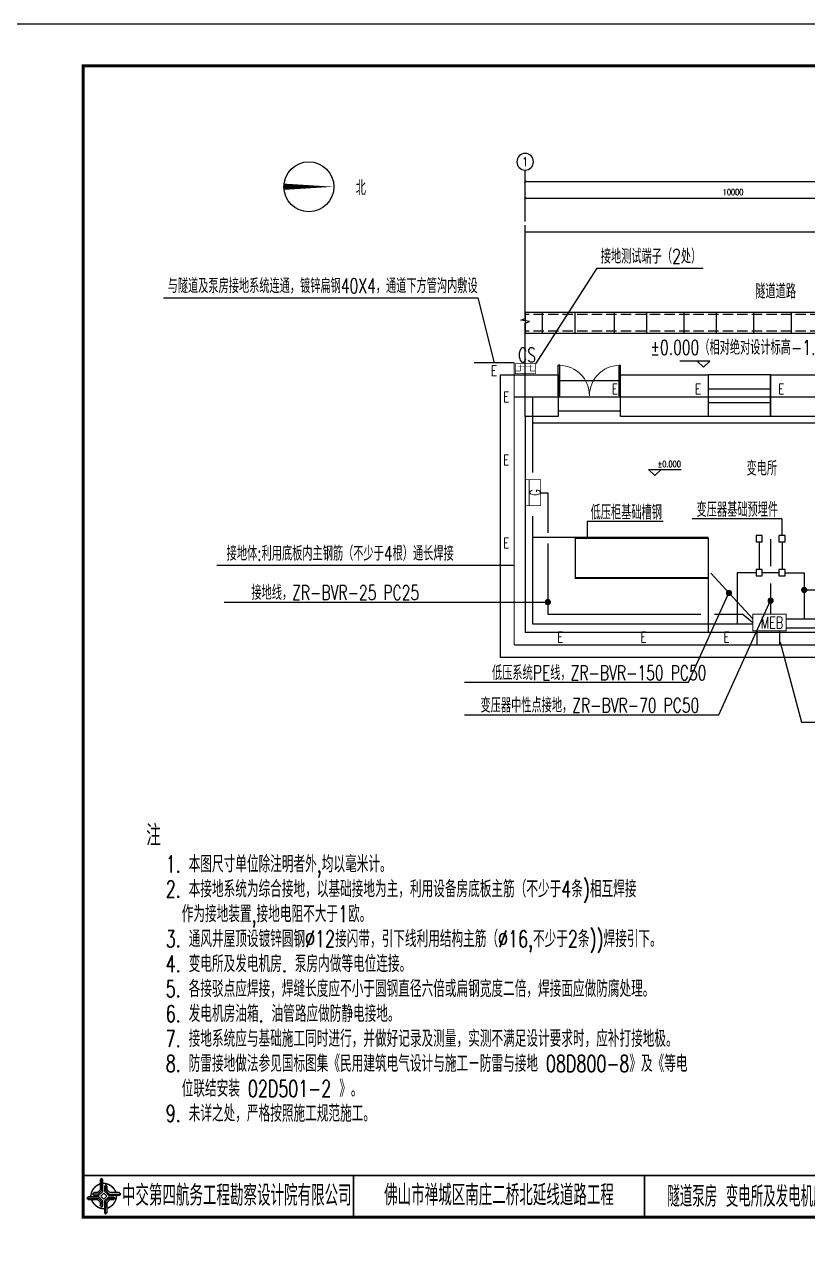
# Model space of a CAD drawing. Header units: millimetres. Extents: x 210068 to 672068, y -299976 to -107099.
# Drawn here: x 463653 to 482491, y -264009 to -234792 of the extents above; entities that cross this region are included whole.
import ezdxf
from ezdxf.enums import TextEntityAlignment as Align

# ---------------------------------------------------------------- set-up
doc = ezdxf.new("R2010")
doc.units = ezdxf.units.MM
doc.header["$LTSCALE"] = 1000
doc.header["$MEASUREMENT"] = 0
doc.linetypes.add('DASH', pattern=[0.35, 0.25, -0.1])
for name, color, linetype in [('AXIS', 6, 'Continuous'), ('AXIS_TEXT', 7, 'Continuous'), ('DIM_ELEV', 3, 'Continuous'), ('DIM_LEAD', 3, 'Continuous'), ('DIM_SYMB', 3, 'Continuous'), ('E-SYST-DIM', 3, 'Continuous'), ('E-TEXT-PLAN', 7, 'Continuous'), ('E-TEXT-PLAN-DER', 7, 'Continuous'), ('electrical text', 3, 'Continuous'), ('FL', 7, 'Continuous'), ('GRD', 132, 'GRD1'), ('PMSBB', 7, 'Continuous'), ('PUB_TEXT', 7, 'Continuous'), ('QQ', 8, 'Continuous'), ('T-CABL-E', 7, 'Continuous'), ('T-EQUP', 7, 'Continuous'), ('T-EQUP-FIRE', 7, 'Continuous'), ('WALL', 9, 'Continuous'), ('图框', 7, 'Continuous'), ('建筑', 2, 'Continuous')]:
    doc.layers.add(name, color=color, linetype=linetype)
doc.styles.add('_TCH_AXIS', font='COMPLEX', dxfattribs={"bigfont": 'GBCBIG'})
doc.styles.add('_TCH_DIM', font='SIMPLEX', dxfattribs={"width": 0.8, "height": 3.5, "bigfont": 'HZTXT'})
doc.styles.add('COMPLEX', font='COMPLEX')
doc.styles.add('DIM_FONT', font='SIMPLEX', dxfattribs={"width": 0.7, "bigfont": 'GBCBIG'})
doc.styles.add('IDQSTYLE', font='simplex1.shx', dxfattribs={"width": 0.7, "bigfont": 'hztxt.shx'})
doc.styles.get("Standard").update_dxf_attribs({"font": 'simplex1.shx', "width": 0.7, "bigfont": 'HZTXT.shx'})
doc.styles.add('四航院', font='simplex1.shx', dxfattribs={"width": 0.7, "height": 3.5, "bigfont": 'HZTXT.shx'})
doc.linetypes.add('GRD1', pattern='A,0.1,-0.3,0.58,[130,Idq30.shx,S=0.2,R=0,X=0,Y=0],-0.01,[130,Idq30.shx,S=0.2,R=0,X=0,Y=0],-0.01,[130,Idq30.shx,S=0.2,R=0,X=0,Y=0],-0.01,[130,Idq30.shx,S=0.2,R=0,X=0,Y=0],-0.01,0.58,-0.3,0.1', length=2)
doc.dimstyles.new('DIMN50', dxfattribs={"dimscale": 0.5, "dimtxt": 300, "dimasz": 100, "dimexe": 250, "dimexo": 300, "dimgap": 150, "dimtad": 1, "dimdec": 0, "dimzin": 0, "dimdsep": 46, "dimtxsty": 'DIM_FONT', "dimblk": 'ARCHTICK', "dimcen": 0.09, "dimclrt": 7, "dimazin": 2, "dimtfac": 1, "dimtdec": 0, "dimtix": 1, "dimtmove": 2, "dimatfit": 3, "dimldrblk": 'ARCHTICK', "dimfxl": 0, "dimtolj": 1, "dimtzin": 0, "dimarcsym": 0})

# ---------------------------------------------------------------- blocks, each defined once
blk = doc.blocks.new('tb')
at = {"lineweight": -3}
h = blk.add_hatch(color=256, dxfattribs=at)
h.paths.add_polyline_path([(-1.23, -0.13), (-3.78, -0.14), (-4.14, -0.41), (-1.4, -0.44), (-0.56, -1.24), (-0.54, -2.62), (-0.27, -2.2), (-0.26, -1.06)])
h.paths.add_polyline_path([(0.13, -1.08), (0.14, -3.86), (0.41, -4.26), (0.44, -1.24), (1.25, -0.43), (2.66, -0.43), (2.26, -0.16), (1.07, -0.15)])
h.paths.add_polyline_path([(1.08, 0.3), (3.62, 0.3), (4.02, 0.56), (1.25, 0.57), (0.43, 1.39), (0.43, 2.8), (0.16, 2.41), (0.15, 1.24)])
h.paths.add_polyline_path([(-0.28, 1.21), (-0.28, 3.99), (-0.56, 4.39), (-0.57, 1.41), (-1.38, 0.6), (-2.74, 0.56), (-2.33, 0.3), (-1.2, 0.29)])
for p, q in [((-0.56, 4.39), (-0.57, 1.41)), ((-1.38, 0.6), (-2.74, 0.56)), ((-0.57, 1.41), (-1.38, 0.6)), ((0.43, 2.8), (0.43, 1.39)), ((0.43, 1.39), (1.25, 0.57)), ((1.25, 0.57), (4.02, 0.56)), ((-4.14, -0.41), (-1.4, -0.44)), ((-1.4, -0.44), (-0.56, -1.24)), ((-0.56, -1.24), (-0.54, -2.62)), ((0.41, -4.26), (0.44, -1.24)), ((0.44, -1.24), (1.25, -0.43)), ((1.25, -0.43), (2.66, -0.43))]:
    blk.add_line(p, q, dxfattribs=at)
at = {"lineweight": -3, "const_width": 0.35, "flags": 128}
for points in [[(-0.9, 3.02, 0.324167), (-3.16, -0.14)], [(2.88, 0.92, 0.324403), (-0.24, 3.15)], [(0.75, -2.86, 0.325418), (3.02, 0.26)], [(-2.98, -0.76, 0.322976), (0.14, -2.98)]]:
    blk.add_lwpolyline(points, format="xyb", dxfattribs=at)
at = {"lineweight": -3, "flags": 128}
for points in [[(-0.9, 3.99), (-0.9, 1.58), (-1.53, 0.91), (-2.34, 0.91), (-2.74, 0.56), (-2.33, 0.3), (-1.2, 0.29), (-0.28, 1.21), (-0.28, 3.99), (-0.56, 4.39)], [(-0.04, 0.77), (0.68, 0.04), (-0.04, -0.69), (-0.77, 0.05)], [(3.62, 0.92), (1.43, 0.92), (0.77, 1.54), (0.77, 2.38), (0.43, 2.8), (0.16, 2.41), (0.15, 1.24), (1.08, 0.3), (3.62, 0.3), (4.02, 0.56)], [(-3.73, -0.76), (-1.54, -0.76), (-0.89, -1.39), (-0.89, -2.21), (-0.54, -2.62), (-0.27, -2.2), (-0.26, -1.06), (-1.23, -0.13), (-3.78, -0.14), (-4.14, -0.41)], [(0.75, -3.85), (0.75, -1.43), (1.4, -0.78), (2.26, -0.78), (2.66, -0.43), (2.26, -0.16), (1.07, -0.15), (0.13, -1.08), (0.14, -3.86), (0.41, -4.26)]]:
    blk.add_lwpolyline(points, close=True, dxfattribs=at)
blk = doc.blocks.new('series')
at = {"width": 0.75}
for tag, height, p in [('页码', 4, (-35, -19)), ('图名', 5, (-220, -282)), ('图号', 5, (-20, -282))]:
    blk.add_attdef(tag, text='', height=height, dxfattribs=at).set_placement(p, align=Align.MIDDLE_CENTER)
blk = doc.blocks.new('HC001538')
at = {"color": 0, "linetype": 'Continuous', "const_width": 0.3}
blk.add_lwpolyline([(5, 2.5), (-5, 2.5), (-5, -2.5), (5, -2.5)], close=True, dxfattribs=at)
at = {"color": 0, "style": 'IDQSTYLE', "width": 0.7}
blk.add_attdef('AXT', (-2.25, -1.25), '', height=2.5, dxfattribs=at)
at = {"layer": 'E-TEXT-PLAN-DER', "color": 0, "style": 'IDQSTYLE', "width": 0.7}
blk.add_attdef('PSFHATT', (7, -2.5), '', height=2.5, dxfattribs=at)
blk = doc.blocks.new('A$C41C33892')
at = {"layer": 'E-TEXT-PLAN', "color": 4}
ref = blk.add_blockref('HC001538', (515, 265), dxfattribs=dict(at, xscale=100, yscale=100, zscale=100))
ref.add_attrib('AXT', 'MEB', (256, 86), dxfattribs={"color": 0, "height": 350, "style": 'IDQSTYLE', "width": 0.7})
blk = doc.blocks.new('1633')
at = {"layer": 'FL', "color": 11, "linetype": 'Continuous', "const_width": 0.3}
blk.add_lwpolyline([(2.5, -5), (2.5, 5), (-2.5, 5), (-2.5, -5)], close=True, dxfattribs=at)
for points in [[(1.96, 2.5), (-1.19, 2.5), (-1.19, 5)], [(1.12, 0), (1.12, 3.71)], [(1.12, 0), (1.12, -3.71)], [(1.96, -2.5), (-1.19, -2.5), (-1.19, -5)]]:
    blk.add_lwpolyline(points, dxfattribs=at)
blk = doc.blocks.new('A$C1E6022BB')
at = {"layer": 'PMSBB', "color": 3, "linetype": 'Continuous', "ltscale": 1.25, "xscale": 96, "yscale": 96, "zscale": 96, "rotation": 90}
blk.add_blockref('1633', (494, 254), dxfattribs=at)
blk = doc.blocks.new('_ArchTick')
at = {"color": 0, "linetype": 'ByBlock', "const_width": 0.4}
blk.add_lwpolyline([(-0.5, -0.5), (0.5, 0.5)], dxfattribs=at)
blk = doc.blocks.new('*D130')
at = {"layer": 'AXIS', "color": 0, "lineweight": -2}
for p, q in [((475697, -239387), (475697, -238855)), ((485697, -238980), (475697, -238980)), ((485697, -239387), (485697, -238855))]:
    blk.add_line(p, q, dxfattribs=at)
at = {"layer": 'Defpoints', "color": 0}
for p in [(475697, -238980), (475697, -239537), (485697, -239537)]:
    blk.add_point(p, dxfattribs=at)
at = {"layer": 'AXIS', "color": 0, "lineweight": -2, "xscale": 50, "yscale": 50, "zscale": 50, "rotation": 180}
blk.add_blockref('_ArchTick', (475697, -238980), dxfattribs=at)
at = {"layer": 'AXIS', "color": 0, "lineweight": -2, "xscale": 50, "yscale": 50, "zscale": 50}
blk.add_blockref('_ArchTick', (485697, -238980), dxfattribs=at)
at = {"layer": 'AXIS', "color": 7, "insert": (480697, -238830), "char_height": 150, "attachment_point": 5, "style": 'DIM_FONT'}
blk.add_mtext('\\A1;10000', dxfattribs=at)
blk = doc.blocks.new('*D69')
at = {"layer": 'AXIS', "color": 0, "lineweight": -2}
for p, q in [((475697, -239237), (475697, -238455)), ((497597, -238580), (475697, -238580)), ((497597, -239237), (497597, -238455))]:
    blk.add_line(p, q, dxfattribs=at)
at = {"layer": 'Defpoints', "color": 0}
for p in [(475697, -238580), (475697, -239387), (497597, -239387)]:
    blk.add_point(p, dxfattribs=at)
at = {"layer": 'AXIS', "color": 0, "lineweight": -2, "xscale": 50, "yscale": 50, "zscale": 50, "rotation": 180}
blk.add_blockref('_ArchTick', (475697, -238580), dxfattribs=at)
at = {"layer": 'AXIS', "color": 0, "lineweight": -2, "xscale": 50, "yscale": 50, "zscale": 50}
blk.add_blockref('_ArchTick', (497597, -238580), dxfattribs=at)
at = {"layer": 'AXIS', "color": 7, "insert": (486647, -238430), "char_height": 150, "attachment_point": 5, "style": 'DIM_FONT'}
blk.add_mtext('\\A1;21900', dxfattribs=at)
blk = doc.blocks.new('HC001909117778')
at = {"layer": 'T-EQUP-FIRE', "color": 0, "const_width": 0.2}
blk.add_lwpolyline([(-3.12, 1.87), (3.12, 1.87), (3.12, -1.87), (-3.12, -1.87)], close=True, dxfattribs=at)
blk.add_lwpolyline([(-3.12, 0.92), (3.12, 0.92)], dxfattribs=at)
at = {"color": 0, "width": 0.7}
blk.add_attdef('PSFHATT', (5.12, -1.87), '', height=2.5, dxfattribs=at)
at = {"layer": 'T-EQUP-FIRE', "color": 0, "style": 'IDQSTYLE', "width": 0.8}
blk.add_attdef('G', text='', height=2.5, dxfattribs=at).set_placement((0.02, -0.52), align=Align.MIDDLE)
blk = doc.blocks.new('_AXISO')
blk.add_circle((0, 0), 0.5)
at = {"layer": 'AXIS_TEXT', "style": 'COMPLEX', "width": 1.041667}
blk.add_attdef('A', text='', height=0.56, dxfattribs=at).set_placement((-0.25, -0.28), (0.25, -0.28), align=Align.FIT)

msp = doc.modelspace()

# ---------------------------------------------------------------- linework, layer by layer
at = {"color": 8, "extrusion": (0, 0, -1)}
for p, q in [((476492.3, -243727.8), (476492.3, -242996.6)), ((476529.8, -242996.6), (476492.3, -242996.6)), ((476529.8, -243727.8), (476529.8, -242996.6)), ((477954.8, -243727.8), (477954.8, -242996.6)), ((477954.8, -242996.6), (477992.3, -242996.6)), ((477992.3, -243727.8), (477992.3, -242996.6)), ((476492.3, -243727.8), (476529.8, -243727.8)), ((477992.3, -243727.8), (477954.8, -243727.8))]:
    msp.add_line(p, q, dxfattribs=at)
for p, q in [((477997.3, -243373), (476497.3, -243373)), ((481597.7, -243227.8), (480097.7, -243227.8)), ((480097.7, -243227.8), (480097.7, -244227.8)), ((481597.7, -243227.8), (481597.7, -244227.8)), ((480097.7, -243561.2), (481597.7, -243561.2)), ((480097.7, -243894.5), (481597.7, -243894.5)), ((477997.3, -244103), (476497.3, -244103)), ((481597.7, -244227.8), (480097.7, -244227.8))]:
    msp.add_line(p, q)
msp.add_lwpolyline([(504068.5, -264491.9), (504068.5, -234791.9), (462068.5, -234791.9), (462068.5, -264491.9)], close=True)
for points, const_width in [([(503068.5, -235791.9), (465068.5, -235791.9), (465068.5, -263491.9), (503068.5, -263491.9), (503068.5, -235791.9)], 70), ([(465068.5, -262491.9), (503068.5, -262491.9)], 40)]:
    msp.add_lwpolyline(points, dxfattribs=dict(const_width=const_width))
at = {"color": 8, "lineweight": 13, "extrusion": (0, 0, -1)}
for centre, start, end in [((-476511.1, -243727.8), 91.46928, 180), ((-477973.6, -243727.8), 0, 88.53072)]:
    msp.add_arc(centre, 731.2, start, end, dxfattribs=at)
at = {"layer": 'AXIS'}
msp.add_line((475697.2, -239537.2), (475697.2, -238297.6), dxfattribs=at)
at = {"layer": 'DIM_ELEV'}
for p, q in [((480137.3, -242894.2), (479413.8, -242894.2)), ((479987.3, -243044.2), (479837.3, -242894.2)), ((479987.3, -243044.2), (480137.3, -242894.2)), ((478815.3, -245649.3), (478665.3, -245499.3)), ((478665.3, -245499.3), (479447.8, -245499.3)), ((478815.3, -245649.3), (478965.3, -245499.3))]:
    msp.add_line(p, q, dxfattribs=at)
at = {"layer": 'DIM_SYMB'}
msp.add_lwpolyline([(469896.7, -238700.3, 150, 0, 0), (471096.7, -238700.3, 0, 0, 0)], format="xyseb", dxfattribs=at)
msp.add_circle((470496.7, -238700.3), 600, dxfattribs=at)
at = {"layer": 'E-SYST-DIM'}
msp.add_line((482407.6, -248400.6), (483282.2, -248400.6), dxfattribs=at)
at = {"layer": 'E-SYST-DIM', "const_width": 75}
for points in [[(482445.1, -248400.6, -1), (482370.1, -248400.6, -1)], [(476279.3, -248693.2, -1), (476204.3, -248693.2, -1)], [(480635.6, -248473.3, -1), (480560.6, -248473.3, -1)], [(481637.7, -248658.6, -1), (481562.7, -248658.6, -1)]]:
    msp.add_lwpolyline(points, format="xyb", close=True, dxfattribs=at)
at = {"layer": 'electrical text'}
for p, q in [((477417.7, -240659.8), (475942.7, -242958.4)), ((477417.7, -240659.8), (479977.9, -240659.8)), ((467000.3, -241369.6), (474557.5, -241369.6)), ((474557.5, -241369.6), (474948.7, -242933.6)), ((479014.4, -246755.3), (477189.5, -246755.3)), ((477189.5, -246755.3), (477189.5, -247157.7)), ((481871.4, -246690.3), (479710.6, -246690.3)), ((481871.4, -246690.3), (481871.4, -247092.7)), ((468282.7, -247806.6), (475433.2, -247806.6)), ((479621.3, -250623.5), (480598.1, -248473.3)), ((468454.9, -248693.2), (476241.8, -248693.2)), ((480353, -251404.2), (481600.2, -248658.6)), ((481833.1, -249654.1), (482342.4, -251584.1)), ((474241.3, -250623.5), (479621.3, -250623.5)), ((474241.3, -251404.2), (480353, -251404.2)), ((482342.4, -251584.1), (485910.8, -251584.1))]:
    msp.add_line(p, q, dxfattribs=at)
at = {"layer": 'GRD', "ltscale": 0.5}
for p, q in [((475883.1, -245573.5), (475883.1, -243758.1)), ((475883.1, -244377.8), (485384.6, -244377.8)), ((476072.2, -246060.6), (476241.8, -246060.6)), ((476241.8, -246060.6), (476241.8, -247027.5)), ((475883.1, -249227.3), (475883.1, -246622.5)), ((475883.1, -247127.7), (476900.2, -247127.7)), ((476900.2, -247127.7), (476900.2, -248127.7)), ((480100.2, -247157.7), (480100.2, -249423.6)), ((476241.8, -247281.5), (476241.8, -248987.1)), ((481170.1, -249094.3), (480158.3, -247995.9)), ((476241.8, -248987.1), (479919.3, -248987.1)), ((480247.1, -248987.1), (480928.7, -248987.1)), ((480928.7, -248987.1), (481170.1, -249185.1)), ((481970.1, -249094.3), (485384.6, -249094.3)), ((481170.1, -249227.3), (475883.1, -249227.3)), ((481970.1, -249315.1), (487883.3, -249315.1))]:
    msp.add_line(p, q, dxfattribs=at)
at = {"layer": 'GRD', "ltscale": 0.2}
for p, q in [((481325.2, -247242.7), (481325.2, -247912.7)), ((481600.2, -247181.8), (481600.2, -247825.8)), ((481875.2, -247242.7), (481875.2, -247912.7)), ((481250.2, -247987.7), (480792.9, -247987.7)), ((480792.9, -247987.7), (480792.9, -249227.3)), ((481800.2, -247987.7), (481400.2, -247987.7)), ((481950.2, -247987.7), (482407.6, -247987.7)), ((482407.6, -247987.7), (482407.6, -249094.3)), ((481600.2, -248249.2), (481600.2, -248985.1))]:
    msp.add_line(p, q, dxfattribs=at)
at = {"layer": 'QQ'}
for p, q in [((494697.2, -239795.5), (475697.2, -239795.5)), ((494697.2, -241727.8), (475697.2, -241727.8)), ((475697.2, -241727.8), (475697.2, -242227.8)), ((476107.2, -241727.8), (476107.2, -242227.8)), ((476889.2, -241727.8), (476889.2, -242227.8)), ((477839.2, -241727.8), (477839.2, -242227.8)), ((478614.2, -241727.8), (478614.2, -242227.8)), ((479514.2, -241727.8), (479514.2, -242227.8)), ((479514.2, -241727.8), (479514.2, -242227.8)), ((480289.2, -241727.8), (480289.2, -242227.8)), ((481189.2, -241727.8), (481189.2, -242227.8)), ((482097.2, -241727.8), (482097.2, -242227.8)), ((482097.2, -241727.8), (482097.2, -242227.8)), ((494697.2, -242227.8), (475697.2, -242227.8))]:
    msp.add_line(p, q, dxfattribs=at)
at = {"layer": 'QQ', "linetype": 'DASH'}
for p, q in [((494697.2, -241777.8), (475697.2, -241777.8)), ((494697.2, -242177.8), (475697.2, -242177.8))]:
    msp.add_line(p, q, dxfattribs=at)
at = {"layer": 'T-CABL-E', "color": 170, "linetype": 'Continuous', "const_width": 30}
for points in [[(474464.2, -242933.6), (475433.2, -242933.6)], [(475433.2, -242933.6), (475433.2, -244086.2)], [(475433.2, -243758.1), (495005.6, -243758.1)], [(475433.2, -249726.8), (475433.2, -244086.2)], [(481274.1, -249385.1), (481274.1, -249726.8)], [(481819.7, -249385.1), (481819.7, -249726.8)], [(494541.4, -249726.8), (475433.2, -249726.8)]]:
    msp.add_lwpolyline(points, dxfattribs=at)
at = {"layer": 'WALL'}
for p, q in [((475097.2, -243227.8), (475097.2, -250027.8)), ((475097.2, -243227.8), (476492.3, -243227.8)), ((476492.3, -243227.8), (476492.3, -244227.8)), ((477992.3, -244227.8), (477992.3, -243227.8)), ((477992.3, -243227.8), (480097.7, -243227.8)), ((480097.7, -243227.8), (480097.7, -244227.8)), ((481597.7, -244227.8), (481597.7, -243227.8)), ((481597.7, -243227.8), (483696.1, -243227.8)), ((475697.2, -244227.8), (475697.2, -249427.8)), ((476492.3, -244227.8), (475697.2, -244227.8)), ((480097.7, -244227.8), (477992.3, -244227.8)), ((483696.1, -244227.8), (481597.7, -244227.8)), ((485697.2, -249427.9), (475697.2, -249427.8)), ((485697.2, -250027.9), (475097.2, -250027.8))]:
    msp.add_line(p, q, dxfattribs=at)
msp.add_lwpolyline([(475697.2, -244227.8), (475697.2, -241983.6), (475802.2, -241945.4), (475592.2, -241908.4), (475697.2, -241871.1), (475697.2, -239626.9)], dxfattribs=at)
at = {"layer": '图框', "const_width": 40}
for points in [[(471568.5, -262491.9), (471568.5, -263491.9)], [(478568.5, -263491.9), (478568.5, -262491.9)]]:
    msp.add_lwpolyline(points, dxfattribs=at)
at = {"layer": '建筑', "color": 6}
for p, q in [((476900.2, -247127.7), (480100.2, -247127.7)), ((476900.2, -247157.7), (476900.2, -247127.7)), ((476900.2, -247157.7), (480100.2, -247157.7)), ((480100.2, -247157.7), (480100.2, -247127.7)), ((480100.2, -248107.7), (476900.2, -248107.7)), ((480100.2, -248127.7), (476900.2, -248127.7)), ((480100.2, -248127.7), (480100.2, -248107.7))]:
    msp.add_line(p, q, dxfattribs=at)
for points in [[(481250.2, -247242.7), (481400.2, -247242.7), (481400.2, -247092.7), (481250.2, -247092.7)], [(481800.2, -247242.7), (481950.2, -247242.7), (481950.2, -247092.7), (481800.2, -247092.7)], [(481250.2, -248062.7), (481400.2, -248062.7), (481400.2, -247912.7), (481250.2, -247912.7)], [(481800.2, -248062.7), (481950.2, -248062.7), (481950.2, -247912.7), (481800.2, -247912.7)]]:
    msp.add_lwpolyline(points, close=True, dxfattribs=at)

# ---------------------------------------------------------------- block references
ref = msp.add_blockref('series', (504068.5, -234791.9), dxfattribs=dict(xscale=100, yscale=100, zscale=100))
ref.add_attrib('页码', '第  13  页    共  19  页', dxfattribs={"height": 400, "width": 0.75}).set_placement((500568.5, -236691.9), align=Align.MIDDLE_CENTER)
ref.add_attrib('图名', '隧道泵房 变电所及发电机房防雷接地平面图', dxfattribs={"height": 500, "width": 0.6}).set_placement((482068.5, -262991.9), align=Align.MIDDLE_CENTER)
ref.add_attrib('图号', 'S5-DQ-01-13', dxfattribs={"height": 480, "width": 0.5}).set_placement((502068.5, -262991.9), align=Align.MIDDLE_CENTER)
at = {"lineweight": -3, "xscale": 100, "yscale": 100, "zscale": 100}
msp.add_blockref('tb', (465568, -262991.4), dxfattribs=at)
at = {"layer": 'AXIS'}
ref = msp.add_blockref('_AXISO', (475697.2, -238097.6), dxfattribs=dict(at, xscale=-400, yscale=400, zscale=400))
ref.add_attrib('A', '1', dxfattribs={"layer": 'AXIS_TEXT', "height": 208.3, "style": '_TCH_AXIS', "width": 1.777778}).set_placement((475617.9, -238201.8), (475776.6, -238201.8), align=Align.FIT)
at = {"layer": 'E-TEXT-PLAN', "color": 5}
for name, p, xscale, yscale, zscale in [('A$C1E6022BB', (475455.5, -243205.6), 0.5, 0.5, 0.5), ('A$C41C33892', (481158.1, -249397.1), 0.8000000000465661, 0.8000000000029104, 0.8)]:
    msp.add_blockref(name, p, dxfattribs=dict(at, xscale=xscale, yscale=yscale, zscale=zscale))
at = {"layer": 'T-EQUP', "color": 4}
ref = msp.add_blockref('HC001909117778', (475884.7, -246060.6), dxfattribs=dict(at, xscale=100, yscale=100, zscale=100, rotation=90))
ref.add_attrib('G', 'G', dxfattribs={"color": 0, "ltscale": 1000, "height": 250, "rotation": 90, "width": 0.7}).set_placement((475936.4, -246058.9), align=Align.MIDDLE)

# ---------------------------------------------------------------- texts
at = {"layer": 'DIM_LEAD', "width": 0.7}
msp.add_text('北', height=350, dxfattribs=at).set_placement((471622.2, -238904))
at = {"layer": 'E-SYST-DIM', "style": 'IDQSTYLE', "width": 0.7}
msp.add_text('%%P0.000（相对绝对设计标高-1.511)', height=350, dxfattribs=at).set_placement((478708.5, -242741.7))
at = {"layer": 'E-TEXT-PLAN', "linetype": 'Continuous', "style": '四航院', "width": 0.7}
for s, height, p in [('注', 500, (466583.7, -254556.1)), ('1. 本图尺寸单位除注明者外,均以毫米计。', 400, (467053.9, -255196.3)), ('2. 本接地系统为综合接地，以基础接地为主，利用设备房底板主筋（不少于4条)相互焊接', 400, (467053.9, -255796.3)), ('  作为接地装置,接地电阻不大于1欧。', 400, (467053.9, -256396.3)), ('3. 通风井屋顶设镀锌圆钢%%C12接闪带，引下线利用结构主筋（%%C16,不少于2条))焊接引下。', 400, (467053.9, -256996.3)), ('4. 变电所及发电机房. 泵房内做等电位连接。', 400, (467053.9, -257596.3)), ('5. 各接驳点应焊接，焊缝长度应不小于圆钢直径六倍或扁钢宽度二倍，焊接面应做防腐处理。', 400, (467053.9, -258196.3)), ('6. 发电机房油箱. 油管路应做防静电接地。', 400, (467053.9, -258796.3)), ('7. 接地系统应与基础施工同时进行，并做好记录及测量，实测不满足设计要求时，应补打接地极。', 400, (467053.9, -259396.3)), ('8. 防雷接地做法参见国标图集《民用建筑电气设计与施工－防雷与接地 08D800-8》及《等电', 400, (467053.9, -259996.3)), ('  位联结安装 02D501-2 》。', 400, (467053.9, -260596.3)), ('9. 未详之处，严格按照施工规范施工。', 400, (467053.9, -261196.3))]:
    msp.add_text(s, height=height, dxfattribs=at).set_placement(p)
at = {"layer": 'electrical text', "width": 0.7}
for s, p in [('接地测试端子（2处）', (477516.2, -240549.9)), ('与隧道及泵房接地系统连通，镀锌扁钢40X4，通道下方管沟内敷设', (467099.8, -241259.7)), ('隧道道路', (481229.5, -241390)), ('变电所', (481019.5, -245648.9)), ('变压器基础预埋件', (479819, -246642.7)), ('低压柜基础槽钢', (477270.8, -246707.7)), ('接地体:利用底板内主钢筋（不少于4根）通长焊接', (468519.4, -247696.7)), ('接地线，ZR-BVR-25 PC25', (469113.6, -248639.8)), ('低压系统PE线，ZR-BVR-150 PC50', (474900, -250570)), ('变压器中性点接地，ZR-BVR-70 PC50', (474624.1, -251350.8))]:
    msp.add_text(s, height=350, dxfattribs=at).set_placement(p)
msp.add_text('CS', height=350, dxfattribs=at).set_placement((475740.1, -242749.3), align=Align.MIDDLE)
at = {"layer": 'PUB_TEXT', "style": '_TCH_DIM', "width": 0.705882}
msp.add_text('%%P0.000', height=148.75, dxfattribs=at).set_placement((478882.8, -245446.8))
at = {"layer": 'T-CABL-E', "color": 170, "style": 'IDQSTYLE', "width": 0.7}
for p in [(474948.7, -243123.6), (475243.2, -243756.5), (475243.2, -245273), (475243.2, -247273), (476541.4, -249536.8), (478541.4, -249536.8), (480541.4, -249536.8)]:
    msp.add_text('E', height=250, dxfattribs=at).set_placement(p, align=Align.MIDDLE_CENTER)
at = {"layer": 'T-CABL-E', "color": 170, "linetype": 'Continuous', "style": 'IDQSTYLE', "width": 0.7}
for p in [(477854.3, -243568.1), (479854.3, -243568.1), (481854.3, -243568.1)]:
    msp.add_text('E', height=250, dxfattribs=at).set_placement(p, align=Align.MIDDLE_CENTER)
at = {"layer": '图框', "width": 0.65}
for s, p in [('中交第四航务工程勘察设计院有限公司', (468761.6, -262967.1)), ('佛山市禅城区南庄二桥北延线道路工程', (475068.5, -262960.4))]:
    msp.add_text(s, height=500, dxfattribs=at).set_placement(p, align=Align.MIDDLE_CENTER)

# ---------------------------------------------------------------- dimensions: what is measured, and where the dimension line sits
at = {"layer": 'AXIS'}
for p1, p2, distance, picture, middle in [((497597.2, -239387.2), (475697.2, -239387.2), -806.7, '*D69', (486647.2, -238430.5)), ((485697.2, -239537.2), (475697.2, -239537.2), -556.7, '*D130', (480697.2, -238830.5))]:
    dim = msp.add_aligned_dim(p1=p1, p2=p2, distance=distance, dimstyle='DIMN50', dxfattribs=at)
    dim.commit()
    dim.dimension.update_dxf_attribs({"geometry": picture, "text_midpoint": middle})

doc.saveas('drawing.dxf')
